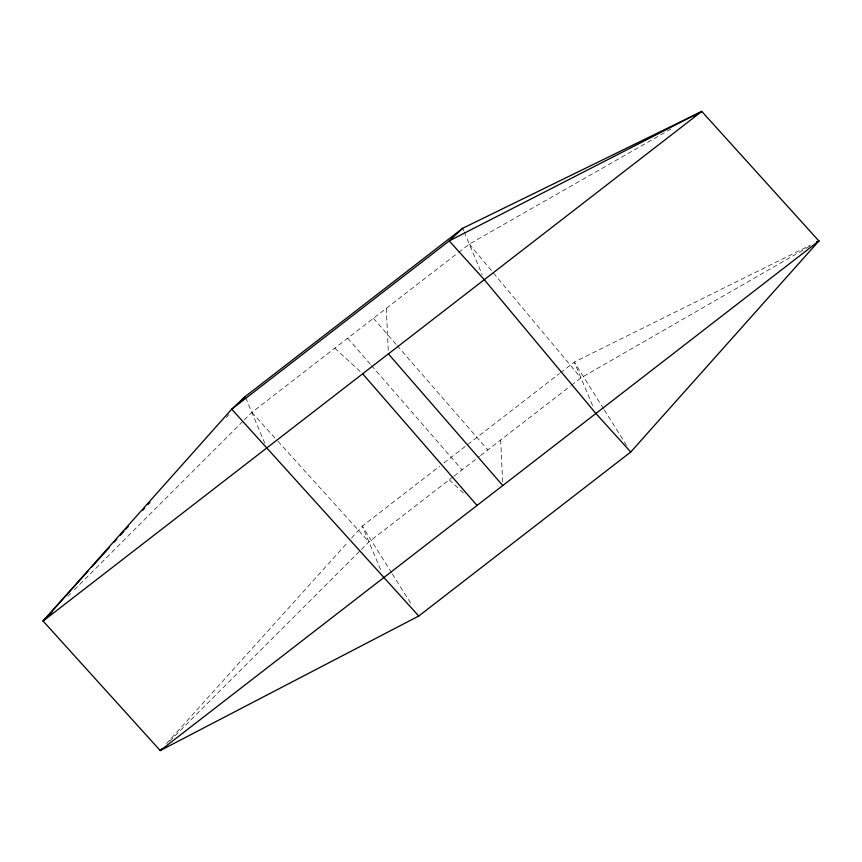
<?xml version="1.0" encoding="UTF-8"?>
<svg xmlns="http://www.w3.org/2000/svg" width="862" height="862" viewBox="0 0 862 862"><rect width="100%" height="100%" fill="white"/><g stroke="black" fill="none" stroke-linecap="round" stroke-linejoin="round"><path stroke-width="0.65" stroke-dasharray="4.31 3.23" d="M226.318 417.52L229.012 414.525M166.506 743.594L347.936 542.058M351.524 538.071L362.299 526.1L439.685 466.234M67.764 596.385L70.619 593.541M74.412 589.737L243.289 420.925M244.237 419.977L251.833 412.381L457.614 253.169M169.706 741.094L360.413 550.452M361.361 549.503L368.947 541.918L453.175 476.751M458.681 252.35L469.327 244.108L672.576 128.093M443.919 462.948L559.46 373.558M560.526 372.74L574.297 362.083L810.463 245.131M454.166 475.986L479.584 456.321M480.608 455.524L570.385 386.068M571.441 385.249L580.945 377.901L809.569 246.327M334.844 348.162L361.706 372.912M449.221 479.822L464.575 493.958M251.833 412.381L277.058 440.288M277.952 441.279L368.947 541.918M373.44 318.293L396.315 344.628M397.199 345.64L487.817 449.953M347.709 338.206L370.585 364.54M371.468 365.553L462.086 469.865M469.327 244.108L580.945 377.901M603.594 408.75L574.297 362.083L593.336 407.349M604.305 409.892L626.458 445.18M391.596 572.777L362.299 526.1L381.844 572.594M392.307 573.909L412.316 605.792M462.678 228.29L463.691 230.725M464.209 231.943L482.224 274.795M245.692 397.781L264.72 443.068M500.682 439.997L502.654 482.86M386.305 308.337L388.406 353.883"/><path stroke-width="1.29" d="M418.749 616.028L231.716 409.191L449.221 240.918L701.776 111.424L43.1 621.039L231.716 409.191L245.174 396.563L462.678 228.29L701.776 111.424L818.9 240.961L630.747 452.011L418.749 616.028L160.224 750.576L43.1 621.039L88.01 571.161M91.598 567.164L109.56 547.208M114.053 542.23L116.747 539.235M120.335 535.237L123.934 531.251M125.723 529.257L128.427 526.262M142.79 510.304L144.59 508.3M148.178 504.313L149.977 502.32M239.787 402.554L245.174 396.563M43.1 621.039L52.593 611.557M162.121 748.679L160.224 750.576L818.9 240.961L816.486 242.157M462.678 228.29L449.221 240.918L484.282 279.697L595.911 413.48L630.747 452.011M816.562 242.297L818.9 240.961M693.598 116.09L701.776 111.424M388.406 353.883L502.783 485.543M362.665 373.796L477.042 505.455"/></g></svg>
